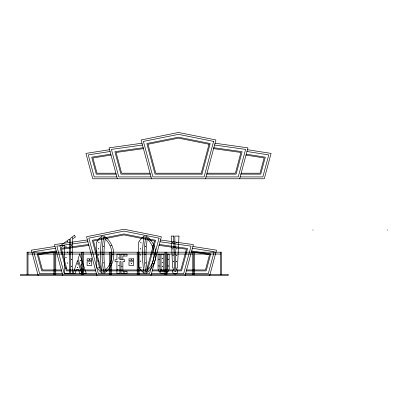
<?xml version="1.0" encoding="UTF-8"?>
<svg xmlns="http://www.w3.org/2000/svg" width="408" height="408" viewBox="0 0 408 408"><rect width="100%" height="100%" fill="white"/><g stroke="black" fill="none" stroke-linecap="round" stroke-linejoin="round"><path stroke-width="0.61" d="M147.405 270.892L155.606 240.286L123.95 233.952L92.295 240.286L100.49 270.892L147.518 270.892M150.955 275.517L161.354 236.716L123.95 229.235L86.542 236.716L96.941 275.517M201.97 174.139L210.171 143.534L178.51 137.2L146.855 143.534L155.055 174.139L202.082 174.139M205.52 178.765L215.919 139.964L178.51 132.483L141.107 139.964L151.506 178.765M185.094 275.517L193.377 244.601L160.482 239.97M209.722 275.517L216.52 250.155L192.882 246.452M239.654 178.765L247.942 147.849L215.047 143.218M312.788 230.056L313.166 229.984M109.579 149.7L85.94 153.403L92.738 178.765L264.287 178.765L271.085 153.403L247.447 149.7M110.063 151.496L88.261 154.912L94.156 176.914L116.872 176.914M110.782 154.193L91.744 157.177L96.288 174.139L116.127 174.139M111.027 155.096L92.907 157.932L96.997 173.211L115.882 173.211M55.019 246.452L31.375 250.155L38.173 275.517M55.498 248.248L33.701 251.665L39.596 273.666L62.307 273.666M56.222 250.946L37.179 253.929L41.723 270.892L61.567 270.892M56.462 251.848L38.342 254.684L42.437 269.963L61.317 269.963M141.979 143.218L109.084 147.849L117.366 178.765M142.463 145.019L111.415 149.389L118.789 176.914L151.011 176.914M143.188 147.721L114.908 151.705L120.921 174.139L150.266 174.139M143.427 148.624L116.076 152.475L121.63 173.211L150.016 173.211M87.414 239.97L54.519 244.601L62.807 275.517M87.898 241.776L56.85 246.141L64.224 273.666L96.446 273.666M88.623 244.474L60.343 248.457L66.356 270.892L95.702 270.892M88.862 245.376L61.511 249.227L67.065 269.963L95.452 269.963M207.009 173.211L235.396 173.211L240.95 152.475L213.598 148.624M241.143 173.211L260.024 173.211L264.119 157.932L245.999 155.096M206.759 174.139L236.105 174.139L242.117 151.705L213.838 147.721M240.899 174.139L260.738 174.139L265.282 157.177L246.238 154.193M206.014 176.914L238.236 176.914L245.611 149.389L214.562 145.019M240.154 176.914L262.869 176.914L268.765 154.912L246.962 151.496M27.989 254.041L53.912 254.041M55.763 254.041L81.682 254.041M83.533 254.041L109.456 254.041M111.308 254.041L137.226 254.041M139.077 254.041L164.995 254.041M166.846 254.041L192.77 254.041M194.621 254.041L220.539 254.041M152.444 269.963L180.831 269.963L186.39 249.227L159.033 245.376M186.584 269.963L205.464 269.963L209.554 254.684L191.434 251.848M152.199 270.892L181.54 270.892L187.553 248.457L159.273 244.474M186.334 270.892L206.173 270.892L210.717 253.929L191.678 250.946M151.455 273.666L183.671 273.666L191.046 246.141L159.997 241.776M185.589 273.666L208.304 273.666L214.2 251.665L192.398 248.248M387.223 229.984L387.6 230.056M221.468 274.594L221.468 252.19L27.066 252.19L27.066 274.594M220.539 252.19L220.539 274.594M194.621 252.19L194.621 274.594M193.693 252.19L193.693 274.594M192.77 252.19L192.77 274.594M166.846 252.19L166.846 274.594M165.923 252.19L165.923 274.594M164.995 252.19L164.995 274.594M139.077 252.19L139.077 274.594M138.149 252.19L138.149 274.594M137.226 252.19L137.226 274.594M111.308 252.19L111.308 274.569M110.379 252.19L110.379 274.594M109.456 252.19L109.456 274.594M83.533 252.19L83.533 274.594M82.61 252.19L82.61 274.594M81.682 252.19L81.682 274.594M55.763 252.19L55.763 274.594M54.835 252.19L54.835 274.594M53.912 252.19L53.912 274.594M27.989 252.19L27.989 274.594M178.974 236.084L177.444 268.087L175.593 268.087L174.772 236.084L178.974 236.084M62.373 245.234L62.715 245.371L62.373 245.234M65.8 246.748L66.147 246.886L65.8 246.748M67.463 241.465L67.804 241.602L67.463 241.465M65.8 257.494L66.147 257.632L65.8 257.494M67.473 252.129L67.82 252.266L67.473 252.129M72.242 237.874L72.588 238.012L72.242 237.874M71.339 245.116L71.686 245.254L71.339 245.116M65.8 268.015L66.142 268.153L65.8 268.015M67.468 262.941L67.81 263.078L67.468 262.941M71.349 252.134L71.696 252.272L71.349 252.134M71.349 259.182L71.691 259.32L71.349 259.182M71.354 266.184L71.696 266.322L71.354 266.184M75.031 270.218L75.373 270.356L75.031 270.218M77.296 263.849L77.637 263.986L77.296 263.849M77.26 267.566L77.602 267.704L77.26 267.566M80.116 260.615L80.458 260.753L80.116 260.615M79.56 270.213L79.907 270.351L79.56 270.213M81.508 264.787L81.855 264.925L81.508 264.787M82.875 268.959L83.222 269.096L82.875 268.959M89.26 259.682L89.607 259.82L89.26 259.682M89.26 263.558L89.607 263.695L89.26 263.558M98.721 242.694L99.062 242.831L98.721 242.694M98.211 248.788L98.552 248.926L98.211 248.788M98.216 254.918L98.558 255.056L98.216 254.918M98.216 261.018L98.563 261.156L98.241 260.977M104.524 237.68L104.866 237.818L104.545 237.64M103.265 246.146L103.607 246.284L103.265 246.146M98.777 267.118L99.118 267.255L98.777 267.118M102.898 254.521L103.214 254.699L102.918 254.48M103.27 262.854L103.617 262.992L103.295 262.808M110.828 245.545L111.17 245.682L110.828 245.545M104.54 271.157L104.882 271.295L104.56 271.116M112.72 254.526L113.067 254.663L112.72 254.526M110.823 263.466L111.165 263.604L110.823 263.466M117.723 261.752L118.065 261.89L117.723 261.752M118.703 257.938L119.049 258.075L118.703 257.938M117.728 269.423L118.05 269.606L117.754 269.382M118.708 265.593L119.049 265.73L118.708 265.593M121.824 259.197L122.171 259.335L121.824 259.197M123.838 255.076L124.18 255.214L123.864 255.031M121.834 266.235L122.15 266.414L121.854 266.189M123.828 272.299L124.17 272.437L123.828 272.299M131.152 259.692L131.493 259.83L131.152 259.692M131.126 263.578L131.468 263.716L131.126 263.578M140.74 242.729L141.081 242.867L140.74 242.729M140.23 248.824L140.571 248.962L140.23 248.824M140.235 254.954L140.576 255.092L140.255 254.913M140.235 261.059L140.581 261.197L140.235 261.059M146.543 237.716L146.885 237.854L146.543 237.716M145.284 246.182L145.625 246.32L145.284 246.182M140.796 267.158L141.137 267.296L140.796 267.158M144.916 254.556L145.258 254.694L144.916 254.556M145.289 262.89L145.636 263.027L145.289 262.89M152.847 245.585L153.163 245.764L152.867 245.545M146.559 271.192L146.9 271.33L146.559 271.192M154.739 254.566L155.086 254.704L154.739 254.566M152.842 263.502L153.184 263.639L152.842 263.502M158.819 259.167L159.161 259.304L158.819 259.167M158.809 265.894L159.156 266.031L158.809 265.894M162.236 258.315L162.578 258.453L162.236 258.315M162.231 262.487L162.552 262.665L162.256 262.441M160.079 271.361L160.426 271.499L160.079 271.361M162.241 266.654L162.583 266.791L162.241 266.654M168.055 259.167L168.397 259.304L168.055 259.167M172.472 242.408L172.814 242.546L172.472 242.408M168.091 265.899L168.438 266.036L168.091 265.899M172.625 248.798L172.966 248.936L172.625 248.798M166.928 271.458L167.275 271.595L166.928 271.458M172.9 255.184L173.242 255.321L172.9 255.184M176.644 242.408L176.965 242.587L176.669 242.367M173.181 261.625L173.522 261.763L173.181 261.625M176.608 248.788L176.955 248.926L176.608 248.788M176.501 255.194L176.843 255.332L176.501 255.194M176.399 261.625L176.74 261.763L176.399 261.625M174.981 271.376L175.328 271.514L174.981 271.376M154.469 241.001L146.707 269.963L101.204 269.963L93.442 241.001L123.95 234.896L154.469 241.001M159.054 238.144L149.537 273.666L98.364 273.666L88.842 238.144L123.95 231.122L159.054 238.144M209.029 144.248L201.272 173.211L155.769 173.211L148.007 144.248L178.51 138.144L209.029 144.248M213.619 141.392L204.102 176.914L152.924 176.914L143.407 141.392L178.51 134.37L213.619 141.392M77.484 260.676L73.236 273.299L75.189 273.299L76.383 269.749L78.545 269.749L79.739 273.299L81.692 273.299L77.484 260.676M79.713 254.056L78.05 258.988L82.865 273.299L86.185 273.299L79.713 254.056M97.247 241.113L96.349 242.658L96.349 266.536L99.496 270.876L102.133 273.299A105.759 105.759 0 0 1 102.133 235.901L99.496 238.318L97.247 241.113M139.296 241.113L138.399 242.658L138.399 266.536L141.54 270.876L144.182 273.299A105.759 105.759 0 0 1 144.182 235.901L141.54 238.318L139.296 241.113M106.825 270.989L103.984 273.299A95.36 95.36 0 0 1 103.984 235.901L106.825 238.206A22.685 22.685 0 0 1 106.825 270.989M148.874 270.989L146.033 273.299A95.36 95.36 0 0 1 146.033 235.901L148.874 238.206A22.685 22.685 0 0 1 148.874 270.989M69.304 239.139L59.747 246.218L60.848 247.707L64.306 245.142L64.306 273.299L69.304 273.299L69.304 239.139M74.332 235.421L70.604 238.18L70.604 273.299L72.456 273.299L72.456 239.114L75.46 236.89L74.332 235.421M173.66 236.084L171.197 236.084L172.63 268.087L174.481 268.087L173.66 236.084M119.911 254.199L116.912 254.199L116.912 259.753L115.061 259.753L115.061 261.605L116.912 261.605L116.912 273.299L119.911 273.299L119.911 261.605L121.023 261.605L121.023 273.299L127.046 273.299L127.046 271.447L122.874 271.447L122.874 261.605L124.726 261.605L124.726 259.753L122.874 259.753L122.874 256.051L127.046 256.051L127.046 254.199L121.023 254.199L121.023 259.753L119.911 259.753L119.911 254.199M159.905 254.199L158.054 254.199L158.054 269.01A5.605 5.605 0 0 0 169.162 269.01L169.162 254.199L167.311 254.199L167.311 269.01A3.794 3.794 0 0 1 159.905 269.01L159.905 254.199M163.792 254.199L161.017 254.199L161.038 268.469A2.78 2.78 0 0 0 163.792 270.881L163.792 254.199M91.734 258.825L87.108 258.825L87.108 260.676L91.734 260.676L91.734 258.825M133.615 258.825L128.984 258.825L128.984 260.676L133.615 260.676L133.615 258.825M91.734 261.788L87.108 261.788L87.108 265.491L91.734 265.491L91.734 261.788M133.615 261.788L128.984 261.788L128.984 265.491L133.615 265.491L133.615 261.788M228.133 274.594L20.4 274.594L20.4 275.517L228.133 275.517L228.133 274.594M173.706 273.6A2.591 2.591 0 0 0 177.73 271.616A2.591 2.591 0 0 0 173.997 269.122A2.591 2.591 0 0 0 173.706 273.6M147.319 238.986A95.36 95.36 0 0 0 147.319 270.213A21.522 21.522 0 0 0 147.319 238.986M105.269 270.213A21.522 21.522 0 0 0 105.269 238.986A95.36 95.36 0 0 0 105.269 270.213"/></g></svg>
